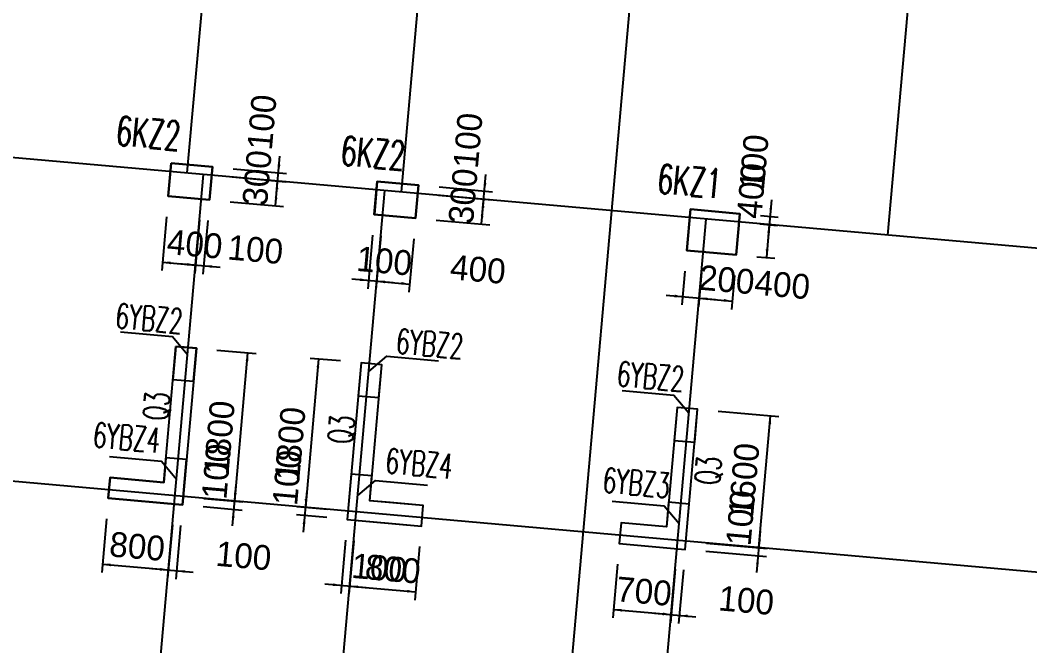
# Model space of a CAD drawing. Extents: x 387171 to 699106, y 11966 to 245688.
# Drawn here: x 610104 to 622307, y 60872 to 68433 of the extents above; entities that cross this region are included whole.
import ezdxf

# ---------------------------------------------------------------- set-up
doc = ezdxf.new("R2010")
doc.units = 0
doc.header["$LTSCALE"] = 100
doc.header["$MEASUREMENT"] = 0
for name, color, linetype in [('b边缘构件', 235, 'Continuous'), ('cnum', 7, 'Continuous'), ('colu-主楼', 7, 'Continuous'), ('DOTE', 253, 'Continuous'), ('TEXT', 7, 'Continuous'), ('THIN', 7, 'Continuous'), ('wall-主楼', 2, 'Continuous'), ('Y阴影', 254, 'Continuous'), ('剪力墙身标注', 7, 'Continuous'), ('小尺寸', 4, 'Continuous'), ('柱', 2, 'Continuous')]:
    doc.layers.add(name, color=color, linetype=linetype)
doc.styles.add('hztxt', font='hztxt')
doc.styles.get("Standard").update_dxf_attribs({"font": 'standard'})
doc.dimstyles.get("Standard").update_dxf_attribs({"dimtxt": 300, "dimasz": 100, "dimexe": 100, "dimexo": 250, "dimgap": 100, "dimtad": 0, "dimtoh": 1, "dimdec": 0, "dimdsep": 46, "dimcen": 0.09, "dimclrt": 7, "dimadec": 0, "dimazin": 0, "dimtfac": 1, "dimtdec": 4, "dimtofl": 0, "dimtmove": 0, "dimatfit": 3, "dimfxl": 1, "dimtolj": 1, "dimtzin": 0, "dimarcsym": 0})

# ---------------------------------------------------------------- blocks, each defined once
blk = doc.blocks.new('*D3721')
at = {"layer": '小尺寸', "color": 0, "linetype": 'ByBlock', "lineweight": -2}
for p, q in [((611872, 66056), (611814, 65409)), ((612270, 66021), (612213, 65374)), ((611823, 65508), (612222, 65473))]:
    blk.add_line(p, q, dxfattribs=at)
for points in [[(611823, 65508), (611924, 65516), (611921, 65483)], [(612222, 65473), (612121, 65465), (612123, 65499)]]:
    blk.add_solid(points, dxfattribs=at)
at = {"layer": '小尺寸', "color": 7, "linetype": 'Continuous', "lineweight": -2, "insert": (612214, 65725), "char_height": 300, "width": 576.67, "attachment_point": 5, "rotation": 354.9316, "style": 'hztxt'}
blk.add_mtext('400', dxfattribs=at)
blk = doc.blocks.new('*D3909')
at = {"layer": '小尺寸', "color": 0, "linetype": 'ByBlock', "lineweight": -2}
for p, q in [((612270, 66021), (612213, 65374)), ((612370, 66012), (612312, 65365)), ((612022, 65491), (612520, 65447))]:
    blk.add_line(p, q, dxfattribs=at)
for points in [[(612222, 65473), (612121, 65465), (612123, 65499)], [(612321, 65464), (612422, 65472), (612419, 65439)]]:
    blk.add_solid(points, dxfattribs=at)
at = {"layer": '小尺寸', "color": 7, "linetype": 'Continuous', "lineweight": -2, "insert": (612947, 65660), "char_height": 300, "width": 476.67, "attachment_point": 5, "rotation": 354.9316, "style": 'hztxt'}
blk.add_mtext('100', dxfattribs=at)
blk = doc.blocks.new('*D3877')
at = {"layer": '小尺寸', "color": 0, "linetype": 'ByBlock', "lineweight": -2}
for p, q in [((612667, 66538), (613315, 66480)), ((613189, 66190), (613215, 66489)), ((612641, 66239), (613288, 66182))]:
    blk.add_line(p, q, dxfattribs=at)
for points in [[(613215, 66489), (613223, 66388), (613190, 66391)], [(613189, 66190), (613181, 66292), (613214, 66289)]]:
    blk.add_solid(points, dxfattribs=at)
at = {"layer": '小尺寸', "color": 7, "linetype": 'Continuous', "lineweight": -2, "insert": (612968, 66527), "char_height": 300, "width": 566.67, "attachment_point": 5, "rotation": 84.9316, "style": 'hztxt'}
blk.add_mtext('300', dxfattribs=at)
blk = doc.blocks.new('*D4086')
at = {"layer": '小尺寸', "color": 0, "linetype": 'ByBlock', "lineweight": -2}
for p, q in [((613198, 66290), (613242, 66788)), ((612676, 66638), (613324, 66580)), ((612667, 66538), (613315, 66480))]:
    blk.add_line(p, q, dxfattribs=at)
for points in [[(613224, 66589), (613216, 66690), (613250, 66687)], [(613215, 66489), (613223, 66388), (613190, 66391)]]:
    blk.add_solid(points, dxfattribs=at)
at = {"layer": '小尺寸', "color": 7, "linetype": 'Continuous', "lineweight": -2, "insert": (613027, 67199), "char_height": 300, "width": 476.67, "attachment_point": 5, "rotation": 84.9316, "style": 'hztxt'}
blk.add_mtext('100', dxfattribs=at)
blk = doc.blocks.new('*D4331')
at = {"layer": '小尺寸', "color": 0, "linetype": 'ByBlock', "lineweight": -2}
for p, q in [((614362, 65835), (614305, 65188)), ((614462, 65827), (614404, 65179)), ((614114, 65305), (614612, 65261))]:
    blk.add_line(p, q, dxfattribs=at)
for points in [[(614313, 65288), (614212, 65280), (614215, 65313)], [(614413, 65279), (614514, 65287), (614511, 65253)]]:
    blk.add_solid(points, dxfattribs=at)
at = {"layer": '小尺寸', "color": 7, "linetype": 'Continuous', "lineweight": -2, "insert": (614505, 65522), "char_height": 300, "width": 476.67, "attachment_point": 5, "rotation": 354.9316, "style": 'hztxt'}
blk.add_mtext('100', dxfattribs=at)
blk = doc.blocks.new('*D2697')
at = {"layer": '小尺寸', "color": 0, "linetype": 'ByBlock', "lineweight": -2}
for p, q in [((614462, 65827), (614404, 65179)), ((614860, 65791), (614803, 65144)), ((614413, 65279), (614811, 65243))]:
    blk.add_line(p, q, dxfattribs=at)
for points in [[(614413, 65279), (614514, 65287), (614511, 65253)], [(614811, 65243), (614710, 65236), (614713, 65269)]]:
    blk.add_solid(points, dxfattribs=at)
at = {"layer": '小尺寸', "color": 7, "linetype": 'Continuous', "lineweight": -2, "insert": (615637, 65421), "char_height": 300, "width": 576.67, "attachment_point": 5, "rotation": 354.9316, "style": 'hztxt'}
blk.add_mtext('400', dxfattribs=at)
blk = doc.blocks.new('*D2935')
at = {"layer": '小尺寸', "color": 0, "linetype": 'ByBlock', "lineweight": -2}
for p, q in [((615158, 66317), (615805, 66260)), ((615679, 65970), (615706, 66268)), ((615131, 66018), (615779, 65961))]:
    blk.add_line(p, q, dxfattribs=at)
for points in [[(615706, 66268), (615713, 66167), (615680, 66170)], [(615679, 65970), (615671, 66071), (615704, 66068)]]:
    blk.add_solid(points, dxfattribs=at)
at = {"layer": '小尺寸', "color": 7, "linetype": 'Continuous', "lineweight": -2, "insert": (615458, 66306), "char_height": 300, "width": 566.67, "attachment_point": 5, "rotation": 84.9316, "style": 'hztxt'}
blk.add_mtext('300', dxfattribs=at)
blk = doc.blocks.new('*D3130')
at = {"layer": '小尺寸', "color": 0, "linetype": 'ByBlock', "lineweight": -2}
for p, q in [((615688, 66069), (615732, 66567)), ((615167, 66417), (615814, 66359)), ((615158, 66317), (615805, 66260))]:
    blk.add_line(p, q, dxfattribs=at)
for points in [[(615714, 66368), (615707, 66469), (615740, 66466)], [(615706, 66268), (615713, 66167), (615680, 66170)]]:
    blk.add_solid(points, dxfattribs=at)
at = {"layer": '小尺寸', "color": 7, "linetype": 'Continuous', "lineweight": -2, "insert": (615517, 66978), "char_height": 300, "width": 476.67, "attachment_point": 5, "rotation": 84.9316, "style": 'hztxt'}
blk.add_mtext('100', dxfattribs=at)
blk = doc.blocks.new('*D3049')
at = {"layer": '小尺寸', "color": 0, "linetype": 'ByBlock', "lineweight": -2}
for p, q in [((611146, 62406), (611089, 61759)), ((611943, 62335), (611886, 61688)), ((611098, 61858), (611895, 61788))]:
    blk.add_line(p, q, dxfattribs=at)
for points in [[(611098, 61858), (611199, 61866), (611196, 61833)], [(611895, 61788), (611794, 61780), (611797, 61813)]]:
    blk.add_solid(points, dxfattribs=at)
at = {"layer": '小尺寸', "color": 7, "linetype": 'Continuous', "lineweight": -2, "insert": (611518, 62072), "char_height": 300, "width": 566.67, "attachment_point": 5, "rotation": 354.9316, "style": 'hztxt'}
blk.add_mtext('800', dxfattribs=at)
blk = doc.blocks.new('*D1030')
at = {"layer": '小尺寸', "color": 0, "linetype": 'ByBlock', "lineweight": -2}
for p, q in [((611943, 62335), (611886, 61688)), ((612043, 62327), (611986, 61679)), ((611696, 61805), (612194, 61761))]:
    blk.add_line(p, q, dxfattribs=at)
for points in [[(611895, 61788), (611794, 61780), (611797, 61813)], [(611994, 61779), (612095, 61786), (612093, 61753)]]:
    blk.add_solid(points, dxfattribs=at)
at = {"layer": '小尺寸', "color": 7, "linetype": 'Continuous', "lineweight": -2, "insert": (612804, 61958), "char_height": 300, "width": 476.67, "attachment_point": 5, "rotation": 354.9316, "style": 'hztxt'}
blk.add_mtext('100', dxfattribs=at)
blk = doc.blocks.new('*D1001')
at = {"layer": '小尺寸', "color": 0, "linetype": 'ByBlock', "lineweight": -2}
for p, q in [((614035, 62150), (613978, 61502)), ((614135, 62141), (614077, 61494)), ((613787, 61620), (614285, 61576))]:
    blk.add_line(p, q, dxfattribs=at)
for points in [[(613987, 61602), (613885, 61594), (613888, 61627)], [(614086, 61593), (614187, 61601), (614184, 61568)]]:
    blk.add_solid(points, dxfattribs=at)
at = {"layer": '小尺寸', "color": 7, "linetype": 'Continuous', "lineweight": -2, "insert": (614445, 61812), "char_height": 300, "width": 476.67, "attachment_point": 5, "rotation": 354.9316, "style": 'hztxt'}
blk.add_mtext('100', dxfattribs=at)
blk = doc.blocks.new('*D1249')
at = {"layer": '小尺寸', "color": 0, "linetype": 'ByBlock', "lineweight": -2}
for p, q in [((614135, 62141), (614077, 61494)), ((614932, 62070), (614874, 61423)), ((614086, 61593), (614883, 61523))]:
    blk.add_line(p, q, dxfattribs=at)
for points in [[(614086, 61593), (614187, 61601), (614184, 61568)], [(614883, 61523), (614782, 61515), (614785, 61548)]]:
    blk.add_solid(points, dxfattribs=at)
at = {"layer": '小尺寸', "color": 7, "linetype": 'Continuous', "lineweight": -2, "insert": (614608, 61798), "char_height": 300, "width": 566.67, "attachment_point": 5, "rotation": 354.9316, "style": 'hztxt'}
blk.add_mtext('800', dxfattribs=at)
blk = doc.blocks.new('*D1490')
at = {"layer": '小尺寸', "color": 0, "linetype": 'ByBlock', "lineweight": -2}
for p, q in [((617322, 61858), (617265, 61211)), ((618019, 61797), (617962, 61149)), ((617274, 61311), (617971, 61249))]:
    blk.add_line(p, q, dxfattribs=at)
for points in [[(617274, 61311), (617375, 61318), (617372, 61285)], [(617971, 61249), (617870, 61241), (617873, 61274)]]:
    blk.add_solid(points, dxfattribs=at)
at = {"layer": '小尺寸', "color": 7, "linetype": 'Continuous', "lineweight": -2, "insert": (617644, 61529), "char_height": 300, "width": 566.67, "attachment_point": 5, "rotation": 354.9316, "style": 'hztxt'}
blk.add_mtext('700', dxfattribs=at)
blk = doc.blocks.new('*D2008')
at = {"layer": '小尺寸', "color": 0, "linetype": 'ByBlock', "lineweight": -2}
for p, q in [((618019, 61797), (617962, 61149)), ((618119, 61788), (618062, 61140)), ((617772, 61266), (618270, 61222))]:
    blk.add_line(p, q, dxfattribs=at)
for points in [[(617971, 61249), (617870, 61241), (617873, 61274)], [(618071, 61240), (618172, 61248), (618169, 61214)]]:
    blk.add_solid(points, dxfattribs=at)
at = {"layer": '小尺寸', "color": 7, "linetype": 'Continuous', "lineweight": -2, "insert": (618880, 61419), "char_height": 300, "width": 476.67, "attachment_point": 5, "rotation": 354.9316, "style": 'hztxt'}
blk.add_mtext('100', dxfattribs=at)
blk = doc.blocks.new('*D1435')
at = {"layer": '小尺寸', "color": 0, "linetype": 'ByBlock', "lineweight": -2}
for p, q in [((613710, 64337), (613551, 62544)), ((613976, 64314), (613610, 64346)), ((613817, 62521), (613451, 62553))]:
    blk.add_line(p, q, dxfattribs=at)
for points in [[(613710, 64337), (613718, 64236), (613685, 64239)], [(613551, 62544), (613543, 62645), (613576, 62642)]]:
    blk.add_solid(points, dxfattribs=at)
at = {"layer": '小尺寸', "color": 7, "linetype": 'Continuous', "lineweight": -2, "insert": (613368, 63313), "char_height": 300, "width": 690, "attachment_point": 5, "rotation": 84.9316, "style": 'hztxt'}
blk.add_mtext('1800', dxfattribs=at)
blk = doc.blocks.new('*D1690')
at = {"layer": '小尺寸', "color": 0, "linetype": 'ByBlock', "lineweight": -2}
for p, q in [((613569, 62743), (613525, 62245)), ((613817, 62521), (613451, 62553)), ((613808, 62421), (613443, 62453))]:
    blk.add_line(p, q, dxfattribs=at)
for points in [[(613551, 62544), (613543, 62645), (613576, 62642)], [(613542, 62445), (613550, 62344), (613517, 62346)]]:
    blk.add_solid(points, dxfattribs=at)
at = {"layer": '小尺寸', "color": 7, "linetype": 'Continuous', "lineweight": -2, "insert": (613332, 62903), "char_height": 300, "width": 476.67, "attachment_point": 5, "rotation": 84.9316, "style": 'hztxt'}
blk.add_mtext('100', dxfattribs=at)
blk = doc.blocks.new('*D1420')
at = {"layer": '小尺寸', "color": 0, "linetype": 'ByBlock', "lineweight": -2}
for p, q in [((619006, 61759), (619050, 62257)), ((618399, 62114), (619132, 62049)), ((618390, 62015), (619123, 61950))]:
    blk.add_line(p, q, dxfattribs=at)
for points in [[(619032, 62058), (619025, 62159), (619058, 62156)], [(619023, 61958), (619031, 61857), (618998, 61860)]]:
    blk.add_solid(points, dxfattribs=at)
at = {"layer": '小尺寸', "color": 7, "linetype": 'Continuous', "lineweight": -2, "insert": (618813, 62417), "char_height": 300, "width": 476.67, "attachment_point": 5, "rotation": 84.9316, "style": 'hztxt'}
blk.add_mtext('100', dxfattribs=at)
blk = doc.blocks.new('*D1670')
at = {"layer": '小尺寸', "color": 0, "linetype": 'ByBlock', "lineweight": -2}
for p, q in [((618540, 63708), (619273, 63643)), ((619032, 62058), (619174, 63652)), ((618399, 62114), (619132, 62049))]:
    blk.add_line(p, q, dxfattribs=at)
for points in [[(619174, 63652), (619181, 63551), (619148, 63554)], [(619032, 62058), (619025, 62159), (619058, 62156)]]:
    blk.add_solid(points, dxfattribs=at)
at = {"layer": '小尺寸', "color": 7, "linetype": 'Continuous', "lineweight": -2, "insert": (618854, 62877), "char_height": 300, "width": 685, "attachment_point": 5, "rotation": 84.9316, "style": 'hztxt'}
blk.add_mtext('1600', dxfattribs=at)
blk = doc.blocks.new('*D1915')
at = {"layer": '小尺寸', "color": 0, "linetype": 'ByBlock', "lineweight": -2}
for p, q in [((612669, 62321), (612713, 62819)), ((612323, 62653), (612795, 62611)), ((612314, 62554), (612787, 62512))]:
    blk.add_line(p, q, dxfattribs=at)
for points in [[(612696, 62620), (612688, 62721), (612721, 62718)], [(612687, 62520), (612695, 62419), (612661, 62422)]]:
    blk.add_solid(points, dxfattribs=at)
at = {"layer": '小尺寸', "color": 7, "linetype": 'Continuous', "lineweight": -2, "insert": (612477, 62979), "char_height": 300, "width": 476.67, "attachment_point": 5, "rotation": 84.9316, "style": 'hztxt'}
blk.add_mtext('100', dxfattribs=at)
blk = doc.blocks.new('*D1882')
at = {"layer": '小尺寸', "color": 0, "linetype": 'ByBlock', "lineweight": -2}
for p, q in [((612482, 64446), (612954, 64404)), ((612696, 62620), (612855, 64413)), ((612323, 62653), (612795, 62611))]:
    blk.add_line(p, q, dxfattribs=at)
for points in [[(612855, 64413), (612863, 64312), (612829, 64315)], [(612696, 62620), (612688, 62721), (612721, 62718)]]:
    blk.add_solid(points, dxfattribs=at)
at = {"layer": '小尺寸', "color": 7, "linetype": 'Continuous', "lineweight": -2, "insert": (612513, 63389), "char_height": 300, "width": 690, "attachment_point": 5, "rotation": 84.9316, "style": 'hztxt'}
blk.add_mtext('1800', dxfattribs=at)
blk = doc.blocks.new('*D786')
at = {"layer": '小尺寸', "color": 0, "linetype": 'ByBlock', "lineweight": -2}
for p, q in [((618138, 65400), (618102, 64991)), ((618338, 65382), (618301, 64974)), ((617912, 65109), (618509, 65056))]:
    blk.add_line(p, q, dxfattribs=at)
for points in [[(618111, 65091), (618010, 65083), (618013, 65117)], [(618310, 65073), (618411, 65081), (618408, 65048)]]:
    blk.add_solid(points, dxfattribs=at)
at = {"layer": '小尺寸', "color": 7, "linetype": 'Continuous', "lineweight": -2, "insert": (618644, 65295), "char_height": 300, "width": 566.67, "attachment_point": 5, "rotation": 354.9316, "style": 'hztxt'}
blk.add_mtext('200', dxfattribs=at)
blk = doc.blocks.new('*D1044')
at = {"layer": '小尺寸', "color": 0, "linetype": 'ByBlock', "lineweight": -2}
for p, q in [((618338, 65382), (618301, 64974)), ((618736, 65347), (618700, 64938)), ((618310, 65073), (618708, 65038))]:
    blk.add_line(p, q, dxfattribs=at)
for points in [[(618310, 65073), (618411, 65081), (618408, 65048)], [(618708, 65038), (618607, 65030), (618610, 65064)]]:
    blk.add_solid(points, dxfattribs=at)
at = {"layer": '小尺寸', "color": 7, "linetype": 'Continuous', "lineweight": -2, "insert": (619316, 65235), "char_height": 300, "width": 576.67, "attachment_point": 5, "rotation": 354.9316, "style": 'hztxt'}
blk.add_mtext('400', dxfattribs=at)
blk = doc.blocks.new('*D998')
at = {"layer": '小尺寸', "color": 0, "linetype": 'ByBlock', "lineweight": -2}
for p, q in [((619185, 66261), (619141, 65763)), ((619051, 66072), (619267, 66053)), ((619042, 65973), (619258, 65953))]:
    blk.add_line(p, q, dxfattribs=at)
for points in [[(619167, 66062), (619160, 66163), (619193, 66160)], [(619158, 65962), (619166, 65861), (619133, 65864)]]:
    blk.add_solid(points, dxfattribs=at)
at = {"layer": '小尺寸', "color": 7, "linetype": 'Continuous', "lineweight": -2, "insert": (618975, 66718), "char_height": 300, "width": 476.67, "attachment_point": 5, "rotation": 84.9316, "style": 'hztxt'}
blk.add_mtext('100', dxfattribs=at)
blk = doc.blocks.new('*D3440')
at = {"layer": '小尺寸', "color": 0, "linetype": 'ByBlock', "lineweight": -2}
for p, q in [((619042, 65973), (619258, 65953)), ((619158, 65962), (619123, 65564)), ((619007, 65574), (619223, 65555))]:
    blk.add_line(p, q, dxfattribs=at)
for points in [[(619158, 65962), (619166, 65861), (619133, 65864)], [(619123, 65564), (619115, 65665), (619149, 65662)]]:
    blk.add_solid(points, dxfattribs=at)
at = {"layer": '小尺寸', "color": 7, "linetype": 'Continuous', "lineweight": -2, "insert": (618944, 66371), "char_height": 300, "width": 576.67, "attachment_point": 5, "rotation": 84.9316, "style": 'hztxt'}
blk.add_mtext('400', dxfattribs=at)

msp = doc.modelspace()

# ---------------------------------------------------------------- hatches: boundary and pattern name
at = {"layer": 'Y阴影'}
h = msp.add_hatch(dxfattribs=at)
h.set_pattern_fill('ANSI31', color=256, scale=25, angle=-21.95462, style=0)
h.set_pattern_definition([])
h.paths.add_polyline_path([(611983.9, 64490.3), (611948.5, 64091.8), (612197.7, 64069.7), (612233.1, 64468.2)], flags=0)
h = msp.add_hatch(dxfattribs=at)
h.set_pattern_fill('ANSI31', color=256, scale=25, angle=-21.95462, style=0)
h.set_pattern_definition([])
h.paths.add_polyline_path([(614225.1, 64291.5), (614189.7, 63893.1), (614438.9, 63871), (614474.3, 64269.4)], flags=0)
h = msp.add_hatch(dxfattribs=at)
h.set_pattern_fill('ANSI31', color=256, scale=25, angle=-21.95462, style=0)
h.set_pattern_definition([])
h.paths.add_polyline_path([(618042.5, 63752.1), (618007.2, 63353.7), (618256, 63331.6), (618291.4, 63730.1)], flags=0)
h = msp.add_hatch(dxfattribs=at)
h.set_pattern_fill('ANSI31', color=256, scale=25, angle=-21.95462, style=0)
h.set_pattern_definition([])
h.paths.add_polyline_path([(611190.7, 62904.2), (611168.6, 62655.1), (612065, 62575.6), (612113.6, 63123.5), (611864.8, 63145.5), (611838.3, 62846.7)], flags=0)
h = msp.add_hatch(dxfattribs=at)
h.set_pattern_fill('ANSI31', color=256, scale=25, angle=-21.95462, style=0)
h.set_pattern_definition([])
h.paths.add_polyline_path([(614105.8, 62946.8), (614057.2, 62398.9), (614555.3, 62354.8), (614953.7, 62319.4), (614975.8, 62568.4), (614577.4, 62603.8), (614328.5, 62625.9), (614355, 62924.7)], flags=0)
h = msp.add_hatch(dxfattribs=at)
h.set_pattern_fill('ANSI31', color=256, scale=25, angle=-21.95462, style=0)
h.set_pattern_definition([])
h.paths.add_polyline_path([(617344.3, 62107.4), (618141.2, 62036.7), (618189.8, 62584.6), (617940.9, 62606.6), (617914.4, 62307.8), (617366.4, 62356.4)], flags=0)

# ---------------------------------------------------------------- linework, layer by layer
at = {"layer": 'b边缘构件'}
for points in [[(611983.9, 64490.3), (611948.5, 64091.8), (612197.7, 64069.7), (612233.1, 64468.2), (611983.9, 64490.3)], [(614225.1, 64291.5), (614189.7, 63893.1), (614438.9, 63871), (614474.3, 64269.4), (614225.1, 64291.5)], [(618042.5, 63752.1), (618007.2, 63353.7), (618256, 63331.6), (618291.4, 63730.1), (618042.5, 63752.1)], [(611190.7, 62904.2), (611168.6, 62655.1), (612065, 62575.6), (612113.6, 63123.5), (611864.8, 63145.5), (611838.3, 62846.7), (611190.7, 62904.2)], [(614105.8, 62946.8), (614057.2, 62398.9), (614555.3, 62354.8), (614953.7, 62319.4), (614975.8, 62568.4), (614577.4, 62603.8), (614328.5, 62625.9), (614355, 62924.7), (614105.8, 62946.8)], [(617344.3, 62107.4), (618141.2, 62036.7), (618189.8, 62584.6), (617940.9, 62606.6), (617914.4, 62307.8), (617366.4, 62356.4), (617344.3, 62107.4)]]:
    msp.add_lwpolyline(points, dxfattribs=at)
at = {"layer": 'colu-主楼'}
for points in [[(611929.4, 66703.7), (612427.4, 66659.6), (612392.1, 66261.1), (611894, 66305.3)], [(614917.6, 66438.7), (614419.6, 66482.9), (614384.3, 66084.4), (614882.3, 66040.3)], [(618802.4, 66094.2), (618204.7, 66147.2), (618160.6, 65649.1), (618758.2, 65596.1)]]:
    msp.add_lwpolyline(points, close=True, dxfattribs=at)
at = {"layer": 'DOTE'}
for p, q in [((620637.6, 104331.5), (615201.7, 43040.7)), ((613289.4, 79774.6), (612119.8, 66586.5)), ((615879.3, 79544.9), (614709.6, 66356.8)), ((621756.2, 79023.7), (620586.5, 65835.5)), ((652182.4, 63033.3), (592190.1, 68354)), ((611358.6, 55740.3), (612319, 66568.8)), ((613550, 55546), (614510.4, 66374.4)), ((617434.7, 55201.4), (618395.1, 66029.9)), ((651837.9, 59148.5), (602113.1, 63558.7))]:
    msp.add_line(p, q, dxfattribs=at)
at = {"layer": 'THIN', "color": 200}
for points in [[(612125.6, 64390.4), (611944.1, 64607.3), (611316.5, 64663)], [(614316.4, 64189), (614533.3, 64370.6), (615160.8, 64314.9)], [(618186.7, 63681.8), (618005.2, 63898.7), (617377.6, 63954.4)], [(611991.9, 62883.3), (611810.4, 63100.2), (611182.9, 63155.8)], [(614183.3, 62688.9), (614400.2, 62870.5), (615027.8, 62814.8)], [(618068.1, 62344.4), (617886.5, 62561.3), (617259, 62616.9)]]:
    msp.add_lwpolyline(points, dxfattribs=at)
at = {"layer": 'wall-主楼'}
for points in [[(611984, 64490.3), (612233.1, 64468.2), (612065.2, 62575.6), (611168.7, 62655.1), (611190.8, 62904.1), (611838.3, 62846.7)], [(614474.3, 64269.4), (614225.2, 64291.5), (614057.4, 62398.9), (614953.9, 62319.4), (614976, 62568.4), (614328.5, 62625.9)], [(617914.4, 62307.8), (617366.6, 62356.4), (617344.5, 62107.4), (618141.4, 62036.7), (618291.5, 63730.1), (618042.5, 63752.1)]]:
    msp.add_lwpolyline(points, close=True, dxfattribs=at)
at = {"layer": '柱'}
for p, q in [((611929.2, 66703.8), (611893.9, 66305.3)), ((612427.3, 66659.6), (611929.2, 66703.8)), ((612391.9, 66261.2), (612427.3, 66659.6)), ((614419.4, 66482.9), (614384.1, 66084.5)), ((614917.5, 66438.7), (614419.4, 66482.9)), ((614882.1, 66040.3), (614917.5, 66438.7)), ((611893.9, 66305.3), (612391.9, 66261.2)), ((614384.1, 66084.5), (614882.1, 66040.3))]:
    msp.add_line(p, q, dxfattribs=at)
for points in [[(611929.2, 66703.8), (612427.3, 66659.6), (612391.9, 66261.2), (611893.9, 66305.3)], [(614419.4, 66482.9), (614917.5, 66438.7), (614882.1, 66040.3), (614384.1, 66084.5)], [(618204.4, 66147.2), (618802.1, 66094.2), (618757.9, 65596.2), (618160.2, 65649.2)]]:
    msp.add_lwpolyline(points, close=True, dxfattribs=at)

# ---------------------------------------------------------------- texts
at = {"layer": 'cnum', "color": 200, "width": 0.7}
for s, p in [('6KZ2', (611252.3, 66925.6)), ('6KZ2', (613967.8, 66684.7)), ('6KZ2', (613967.8, 66684.7)), ('6KZ1', (617793.2, 66345.5))]:
    msp.add_text(s, height=350, rotation=354.93165, dxfattribs=at).set_placement(p)
at = {"layer": 'TEXT', "color": 200, "width": 0.7}
for s, p in [('6YBZ2', (611245, 64713.7)), ('6YBZ2', (614637, 64408)), ('6YBZ2', (617306.8, 64013.9)), ('6YBZ4', (610974.3, 63274.7)), ('6YBZ4', (614508.7, 62961.2)), ('6YBZ3', (617134.8, 62728.3))]:
    msp.add_text(s, height=300, rotation=354.93165, dxfattribs=at).set_placement(p)
at = {"layer": '剪力墙身标注', "width": 0.7}
for p in [(611885.7, 63583.6), (614119.5, 63301.6), (618553.9, 62804.6)]:
    msp.add_text('Q3', height=300, rotation=84.93165, dxfattribs=at).set_placement(p)

# ---------------------------------------------------------------- dimensions: what is measured, and where the dimension line sits
at = {"layer": '小尺寸'}
for p1, p2, picture, middle in [((612418.4, 66560), (612427.3, 66659.6), '*D4086', (612992.9, 66812.1)), ((614908.6, 66339.1), (614917.5, 66438.7), '*D3130', (615483.2, 66591.3)), ((612391.9, 66261.2), (612418.4, 66560), '*D3877', (612920.5, 65995.3)), ((614882.1, 66040.3), (614908.6, 66339.1), '*D2935', (615410.7, 65774.5)), ((611893.9, 66305.3), (612292.3, 66270), '*D3721', (611628.1, 65776.7)), ((612292.3, 66270), (612391.9, 66261.2), '*D3909', (612560.6, 65694)), ((614384.1, 66084.5), (614483.7, 66075.6), '*D4331', (614118.3, 65555.9)), ((614483.7, 66075.6), (614882.1, 66040.3), '*D2697', (615050.8, 65473.2)), ((611168.6, 62655.1), (611965.4, 62584.5), '*D3049', (611518.4, 62071.9)), ((611965.4, 62584.5), (612065, 62575.6), '*D1030', (612417, 61992.2)), ((614057.2, 62398.9), (614156.8, 62390.1), '*D1001', (614058.4, 61846.7)), ((614156.8, 62390.1), (614953.7, 62319.4), '*D1249', (614608.4, 61797.9)), ((617344.3, 62107.4), (618041.6, 62045.6), '*D1490', (617644.4, 61528.6)), ((618041.6, 62045.6), (618141.2, 62036.7), '*D2008', (618493.1, 61453.3))]:
    dim = msp.add_aligned_dim(p1=p1, p2=p2, distance=-800, dimstyle='Standard', dxfattribs=at)
    dim.commit()
    dim.dimension.update_dxf_attribs({"geometry": picture, "text_midpoint": middle})
for base, p1, p2, angle, picture, middle in [((619158.5, 65962.2), (618802.1, 66094.2), (618793.2, 65994.6), 84.93165, '*D998', (618940.3, 66331.6)), ((619123.2, 65563.8), (618793.2, 65994.6), (618757.9, 65596.2), 84.93165, '*D3440', (618891.8, 65785.1)), ((618310.1, 65073.4), (618160.2, 65649.2), (618359.6, 65631.5), 354.93165, '*D786', (618162, 65337.5)), ((618708.4, 65038.1), (618359.6, 65631.5), (618757.9, 65596.2), 354.93165, '*D1044', (618730.5, 65287.1)), ((612854.8, 64413), (612073.9, 62675.2), (612232.9, 64468.2), 84.93165, '*D1882', (612513, 63389.2)), ((613551, 62544.2), (614225.1, 64291.5), (614066.1, 62498.5), 84.93165, '*D1435', (613368.3, 63313.4)), ((619173.6, 63651.8), (618150, 62136.3), (618291.4, 63730.1), 84.93165, '*D1670', (618853.9, 62877)), ((612695.7, 62620.1), (612065, 62575.6), (612073.9, 62675.2), 84.93165, '*D1915', (612442.3, 62592.4)), ((613542.2, 62444.6), (614066.1, 62498.5), (614057.2, 62398.9), 84.93165, '*D1690', (613297.6, 62516.5)), ((619032.3, 62058.1), (618141.2, 62036.7), (618150, 62136.3), 84.93165, '*D1420', (618778.8, 62030.4))]:
    dim = msp.add_linear_dim(base=base, p1=p1, p2=p2, angle=angle, dimstyle='Standard', dxfattribs=at)
    dim.commit()
    dim.dimension.update_dxf_attribs({"geometry": picture, "text_midpoint": middle})

doc.saveas('drawing.dxf')
